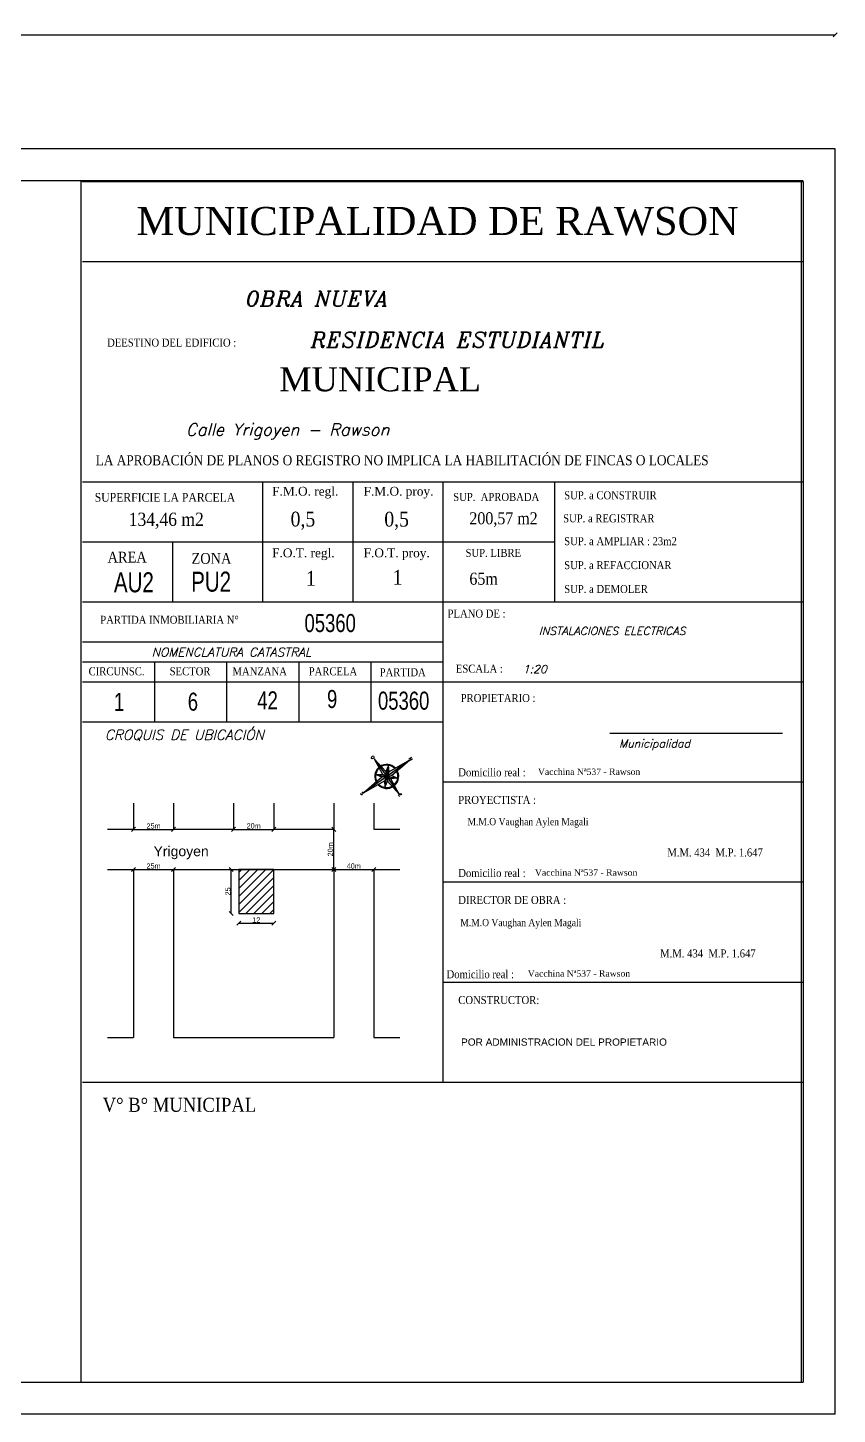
# Model space of a CAD drawing. Header units: millimetres. Extents: x 2439 to 2849, y 1282 to 1398.
# Drawn here: x 2829.14 to 2849.36, y 1326.29 to 1360.93 of the extents above; entities that cross this region are included whole.
import ezdxf

# ---------------------------------------------------------------- set-up
doc = ezdxf.new("R2010")
doc.units = ezdxf.units.MM
doc.styles.add('romanc', font='romanc.shx', dxfattribs={"height": 5})
doc.styles.get("Standard").update_dxf_attribs({"font": 'arial.ttf'})
doc.styles.add('TEXTO1', font='sanss___.ttf', dxfattribs={"height": 0.3})
doc.dimstyles.new('Joel', dxfattribs={"dimtxt": 0.13, "dimasz": 0.1, "dimexe": 1.25, "dimexo": 0.625, "dimgap": 0.0176, "dimtad": 1, "dimtxsty": 'Standard', "dimblk": 'OBLIQUE', "dimcen": 2.5, "dimse1": 1, "dimse2": 1, "dimclre": 256, "dimadec": 0, "dimazin": 0, "dimtfac": 1, "dimtmove": 0, "dimatfit": 3, "dimldrblk": 'OBLIQUE', "dimfxl": 1, "dimarcsym": 0})

# ---------------------------------------------------------------- blocks, each defined once
blk = doc.blocks.new('_Oblique')
at = {"color": 0, "linetype": 'ByBlock', "lineweight": -2}
blk.add_line((-0.5, -0.5), (0.5, 0.5), dxfattribs=at)
blk = doc.blocks.new('*D35')
at = {"color": 0, "lineweight": -2, "ltscale": 0.01, "transparency": 16777216}
blk.add_line((2836.786, 1339.904), (2837.786, 1339.904), dxfattribs=at)
at = {"layer": 'Defpoints', "color": 0, "ltscale": 0.01, "transparency": 16777216}
for p in [(2836.786, 1339.904), (2837.786, 1339.904), (2837.786, 1339.904)]:
    blk.add_point(p, dxfattribs=at)
at = {"color": 0, "lineweight": -2, "ltscale": 0.01, "transparency": 16777216, "xscale": 0.1, "yscale": 0.1, "zscale": 0.1, "rotation": 180}
blk.add_blockref('_Oblique', (2836.786, 1339.904), dxfattribs=at)
at = {"color": 0, "lineweight": -2, "ltscale": 0.01, "transparency": 16777216, "xscale": 0.1, "yscale": 0.1, "zscale": 0.1}
blk.add_blockref('_Oblique', (2837.786, 1339.904), dxfattribs=at)
at = {"color": 0, "ltscale": 0.01, "transparency": 16777216, "insert": (2837.286, 1339.988), "char_height": 0.13, "attachment_point": 5}
blk.add_mtext('40m', dxfattribs=at)
blk = doc.blocks.new('*D36')
at = {"color": 0, "lineweight": -2, "ltscale": 0.01, "transparency": 16777216}
blk.add_line((2836.786, 1339.904), (2836.786, 1340.904), dxfattribs=at)
at = {"layer": 'Defpoints', "color": 0, "ltscale": 0.01, "transparency": 16777216}
for p in [(2836.786, 1340.904), (2836.786, 1340.904), (2836.786, 1339.904)]:
    blk.add_point(p, dxfattribs=at)
at = {"color": 0, "lineweight": -2, "ltscale": 0.01, "transparency": 16777216, "xscale": 0.1, "yscale": 0.1, "zscale": 0.1}
for p, rotation in [((2836.786, 1340.904), 90), ((2836.786, 1339.904), 270)]:
    blk.add_blockref('_Oblique', p, dxfattribs=dict(at, rotation=rotation))
at = {"color": 0, "ltscale": 0.01, "transparency": 16777216, "insert": (2836.702, 1340.404), "char_height": 0.13, "attachment_point": 5, "rotation": 90}
blk.add_mtext('20m', dxfattribs=at)
blk = doc.blocks.new('*D37')
at = {"color": 0, "lineweight": -2, "ltscale": 0.01, "transparency": 16777216}
blk.add_line((2834.286, 1340.904), (2835.286, 1340.904), dxfattribs=at)
at = {"layer": 'Defpoints', "color": 0, "ltscale": 0.01, "transparency": 16777216}
for p in [(2834.286, 1340.904), (2835.286, 1340.904), (2835.286, 1340.904)]:
    blk.add_point(p, dxfattribs=at)
at = {"color": 0, "lineweight": -2, "ltscale": 0.01, "transparency": 16777216, "xscale": 0.1, "yscale": 0.1, "zscale": 0.1, "rotation": 180}
blk.add_blockref('_Oblique', (2834.286, 1340.904), dxfattribs=at)
at = {"color": 0, "lineweight": -2, "ltscale": 0.01, "transparency": 16777216, "xscale": 0.1, "yscale": 0.1, "zscale": 0.1}
blk.add_blockref('_Oblique', (2835.286, 1340.904), dxfattribs=at)
at = {"color": 0, "ltscale": 0.01, "transparency": 16777216, "insert": (2834.786, 1340.988), "char_height": 0.13, "attachment_point": 5}
blk.add_mtext('20m', dxfattribs=at)
blk = doc.blocks.new('*D38')
at = {"color": 0, "lineweight": -2, "ltscale": 0.01, "transparency": 16777216}
blk.add_line((2831.786, 1340.904), (2832.786, 1340.904), dxfattribs=at)
at = {"layer": 'Defpoints', "color": 0, "ltscale": 0.01, "transparency": 16777216}
for p in [(2831.786, 1340.904), (2832.786, 1340.904), (2832.786, 1340.904)]:
    blk.add_point(p, dxfattribs=at)
at = {"color": 0, "lineweight": -2, "ltscale": 0.01, "transparency": 16777216, "xscale": 0.1, "yscale": 0.1, "zscale": 0.1, "rotation": 180}
blk.add_blockref('_Oblique', (2831.786, 1340.904), dxfattribs=at)
at = {"color": 0, "lineweight": -2, "ltscale": 0.01, "transparency": 16777216, "xscale": 0.1, "yscale": 0.1, "zscale": 0.1}
blk.add_blockref('_Oblique', (2832.786, 1340.904), dxfattribs=at)
at = {"color": 0, "ltscale": 0.01, "transparency": 16777216, "insert": (2832.286, 1340.988), "char_height": 0.13, "attachment_point": 5}
blk.add_mtext('25m', dxfattribs=at)
blk = doc.blocks.new('*D39')
at = {"color": 0, "lineweight": -2, "ltscale": 0.01, "transparency": 16777216}
blk.add_line((2831.786, 1339.904), (2832.786, 1339.904), dxfattribs=at)
at = {"layer": 'Defpoints', "color": 0, "ltscale": 0.01, "transparency": 16777216}
for p in [(2831.786, 1339.904), (2832.786, 1339.904), (2832.786, 1339.904)]:
    blk.add_point(p, dxfattribs=at)
at = {"color": 0, "lineweight": -2, "ltscale": 0.01, "transparency": 16777216, "xscale": 0.1, "yscale": 0.1, "zscale": 0.1, "rotation": 180}
blk.add_blockref('_Oblique', (2831.786, 1339.904), dxfattribs=at)
at = {"color": 0, "lineweight": -2, "ltscale": 0.01, "transparency": 16777216, "xscale": 0.1, "yscale": 0.1, "zscale": 0.1}
blk.add_blockref('_Oblique', (2832.786, 1339.904), dxfattribs=at)
at = {"color": 0, "ltscale": 0.01, "transparency": 16777216, "insert": (2832.286, 1339.988), "char_height": 0.13, "attachment_point": 5}
blk.add_mtext('25m', dxfattribs=at)
blk = doc.blocks.new('*D33')
at = {"color": 0, "lineweight": -2, "ltscale": 0.01, "transparency": 16777216}
blk.add_line((2834.226, 1338.802), (2834.226, 1339.904), dxfattribs=at)
at = {"layer": 'Defpoints', "color": 0, "ltscale": 0.01, "transparency": 16777216}
for p in [(2834.226, 1339.904), (2834.416, 1339.904), (2834.416, 1338.802)]:
    blk.add_point(p, dxfattribs=at)
at = {"color": 0, "lineweight": -2, "ltscale": 0.01, "transparency": 16777216, "xscale": 0.1, "yscale": 0.1, "zscale": 0.1}
for p, rotation in [((2834.226, 1339.904), 90), ((2834.226, 1338.802), 270)]:
    blk.add_blockref('_Oblique', p, dxfattribs=dict(at, rotation=rotation))
at = {"color": 0, "ltscale": 0.01, "transparency": 16777216, "insert": (2834.142, 1339.353), "char_height": 0.13, "attachment_point": 5, "rotation": 90}
blk.add_mtext('25', dxfattribs=at)
blk = doc.blocks.new('*D34')
at = {"color": 0, "lineweight": -2, "ltscale": 0.01, "transparency": 16777216}
blk.add_line((2834.416, 1338.557), (2835.286, 1338.557), dxfattribs=at)
at = {"layer": 'Defpoints', "color": 0, "ltscale": 0.01, "transparency": 16777216}
for p in [(2834.416, 1338.802), (2835.286, 1338.802), (2835.286, 1338.557)]:
    blk.add_point(p, dxfattribs=at)
at = {"color": 0, "lineweight": -2, "ltscale": 0.01, "transparency": 16777216, "xscale": 0.1, "yscale": 0.1, "zscale": 0.1, "rotation": 180}
blk.add_blockref('_Oblique', (2834.416, 1338.557), dxfattribs=at)
at = {"color": 0, "lineweight": -2, "ltscale": 0.01, "transparency": 16777216, "xscale": 0.1, "yscale": 0.1, "zscale": 0.1}
blk.add_blockref('_Oblique', (2835.286, 1338.557), dxfattribs=at)
at = {"color": 0, "ltscale": 0.01, "transparency": 16777216, "insert": (2834.851, 1338.64), "char_height": 0.13, "attachment_point": 5}
blk.add_mtext('12', dxfattribs=at)
blk = doc.blocks.new('*D160')
at = {"color": 0, "lineweight": -2, "transparency": 16777216}
blk.add_line((2788.815, 1360.751), (2849.311, 1360.751), dxfattribs=at)
at = {"layer": 'Defpoints', "color": 0, "transparency": 16777216}
for p in [(2849.311, 1360.751), (2788.815, 1357.91), (2849.311, 1357.91)]:
    blk.add_point(p, dxfattribs=at)
at = {"color": 0, "lineweight": -2, "transparency": 16777216, "xscale": 0.1, "yscale": 0.1, "zscale": 0.1, "rotation": 180}
blk.add_blockref('_Oblique', (2788.815, 1360.751), dxfattribs=at)
at = {"color": 0, "lineweight": -2, "transparency": 16777216, "xscale": 0.1, "yscale": 0.1, "zscale": 0.1}
blk.add_blockref('_Oblique', (2849.311, 1360.751), dxfattribs=at)
at = {"color": 0, "transparency": 16777216, "insert": (2819.063, 1360.846), "char_height": 0.13, "attachment_point": 5}
blk.add_mtext('60,5', dxfattribs=at)

msp = doc.modelspace()

# ---------------------------------------------------------------- hatches: boundary and pattern name
at = {"linetype": 'Continuous'}
h = msp.add_hatch(color=256, dxfattribs=at)
h.paths.add_polyline_path([(2838.67562, 1342.63217), (2838.10804, 1342.22667), (2838.23145, 1342.24539)])
h.paths.add_polyline_path([(2838.42237, 1341.78671), (2838.10804, 1342.22667), (2838.12806, 1342.10631)])
h.paths.add_polyline_path([(2838.10804, 1342.22667), (2837.98463, 1342.20795), (2837.54477, 1341.82424)])
h.paths.add_polyline_path([(2838.08792, 1342.3477), (2837.79372, 1342.66663), (2838.10804, 1342.22667)])
msp.add_hatch(color=256, dxfattribs=at).paths.add_polyline_path([(2838.16663, 1342.33741), (2838.15396, 1342.50233), (2838.10804, 1342.22667)])
h = msp.add_hatch(color=256, dxfattribs=at)
h.paths.add_polyline_path([(2838.3837, 1342.18076), (2838.10804, 1342.22667), (2838.21542, 1342.16872)])
h.paths.add_polyline_path([(2838.10804, 1342.22667), (2838.05033, 1342.11599), (2838.06213, 1341.95101)])
h.paths.add_polyline_path([(2838.10804, 1342.22667), (2838.00066, 1342.28462), (2837.83238, 1342.27258)])
h = msp.add_hatch()
h.set_pattern_fill('JIS_WOOD', color=256, scale=0.2, style=0)
h.set_pattern_definition([(45, (1970.28269, 36.29587), (-0.1, 0.1), [])])
h.paths.add_polyline_path([(2835.28632, 1338.80153), (2835.28632, 1339.90447), (2834.41615, 1339.90447), (2834.41615, 1338.80153)])

# ---------------------------------------------------------------- linework, layer by layer
at = {"linetype": 'Continuous', "ltscale": 0.02}
for p, q in [((2849.31057, 1357.9096), (2806.31057, 1357.9096)), ((2849.31057, 1326.2896), (2849.31057, 1357.9096))]:
    msp.add_line(p, q, dxfattribs=at)
for p, q in [((2848.51057, 1357.1096), (2806.31057, 1357.1096)), ((2830.51057, 1357.0896), (2848.51057, 1357.0896)), ((2848.51057, 1357.0896), (2848.51057, 1327.0896)), ((2830.51057, 1355.0896), (2848.51057, 1355.0896)), ((2830.51057, 1349.5896), (2848.51057, 1349.5896)), ((2835.01057, 1349.5896), (2835.01057, 1346.5896)), ((2837.26057, 1349.5896), (2837.26057, 1346.5896)), ((2839.51057, 1349.5896), (2839.51057, 1334.5896)), ((2842.29485, 1349.5896), (2842.29485, 1346.5896)), ((2830.51057, 1348.0896), (2839.51057, 1348.0896)), ((2832.76057, 1348.0896), (2832.76057, 1346.5896)), ((2839.51057, 1348.0896), (2842.29485, 1348.0896)), ((2830.51057, 1346.5896), (2848.51057, 1346.5896)), ((2830.51057, 1345.5896), (2839.51057, 1345.5896)), ((2830.51057, 1345.0896), (2839.51057, 1345.0896)), ((2832.31057, 1345.0896), (2832.31057, 1343.5896)), ((2834.11057, 1345.0896), (2834.11057, 1343.5896)), ((2835.91057, 1345.0896), (2835.91057, 1343.5896)), ((2837.71057, 1345.0896), (2837.71057, 1343.5896)), ((2830.51057, 1344.5896), (2848.51057, 1344.5896)), ((2830.51057, 1343.5896), (2839.51057, 1343.5896)), ((2830.51057, 1343.5896), (2839.51057, 1343.5896)), ((2839.51057, 1343.5896), (2839.51057, 1334.5896)), ((2838.08886, 1342.34669), (2837.79372, 1342.66663)), ((2837.79372, 1342.66663), (2838.00066, 1342.28462)), ((2837.79372, 1342.66663), (2838.10804, 1342.22667)), ((2838.15396, 1342.50233), (2838.08886, 1342.34669)), ((2838.67562, 1342.63217), (2838.10804, 1342.22667)), ((2838.10804, 1342.22667), (2838.15396, 1342.50233)), ((2838.16663, 1342.33741), (2838.15396, 1342.50233)), ((2838.67562, 1342.63217), (2838.16663, 1342.33741)), ((2838.23145, 1342.24539), (2838.67562, 1342.63217)), ((2838.10804, 1342.22667), (2837.54477, 1341.82424)), ((2837.98463, 1342.20795), (2837.54477, 1341.82424)), ((2837.54477, 1341.82424), (2838.05033, 1342.11599)), ((2837.83238, 1342.27258), (2838.00066, 1342.28462)), ((2837.98463, 1342.20795), (2837.83238, 1342.27258)), ((2837.83238, 1342.27258), (2838.10804, 1342.22667)), ((2838.10804, 1342.22667), (2837.98463, 1342.20795)), ((2838.00066, 1342.28462), (2838.10804, 1342.22667)), ((2838.10804, 1342.22667), (2838.05033, 1342.11599)), ((2838.05033, 1342.11599), (2838.06213, 1341.95101)), ((2838.06213, 1341.95101), (2838.10804, 1342.22667)), ((2838.06213, 1341.95101), (2838.12806, 1342.10631)), ((2838.08803, 1342.34704), (2838.10804, 1342.22667)), ((2838.16663, 1342.33741), (2838.10804, 1342.22667)), ((2838.10804, 1342.22667), (2838.23145, 1342.24539)), ((2838.10804, 1342.22667), (2838.12806, 1342.10631)), ((2838.10804, 1342.22667), (2838.21542, 1342.16872)), ((2838.10804, 1342.22667), (2838.3837, 1342.18076)), ((2838.10804, 1342.22667), (2838.42237, 1341.78671)), ((2838.12806, 1342.10631), (2838.42237, 1341.78671)), ((2838.3837, 1342.18076), (2838.21542, 1342.16872)), ((2838.42237, 1341.78671), (2838.21542, 1342.16872)), ((2838.23145, 1342.24539), (2838.3837, 1342.18076)), ((2839.51057, 1342.0896), (2848.51057, 1342.0896)), ((2831.78632, 1341.55447), (2831.78632, 1340.90447)), ((2832.78632, 1341.55447), (2832.78632, 1340.90447)), ((2834.28632, 1341.55447), (2834.28632, 1340.90447)), ((2835.28632, 1341.55447), (2835.28632, 1340.90447)), ((2836.78632, 1341.55447), (2836.78632, 1340.90447)), ((2837.78632, 1341.55447), (2837.78632, 1340.90447)), ((2831.78632, 1339.90447), (2831.78632, 1335.70447)), ((2832.78632, 1339.90447), (2832.78632, 1335.70447)), ((2836.78632, 1339.90447), (2836.78632, 1335.70447)), ((2837.78632, 1339.90447), (2837.78632, 1335.70447)), ((2839.51057, 1339.5896), (2848.51057, 1339.5896)), ((2839.51057, 1337.0896), (2848.51057, 1337.0896)), ((2830.51057, 1334.5896), (2848.51057, 1334.5896)), ((2830.51057, 1334.5896), (2839.51057, 1334.5896)), ((2792.86412, 1327.0896), (2848.51057, 1327.0896)), ((2849.31057, 1326.2896), (2788.81505, 1326.2896))]:
    msp.add_line(p, q)
at = {"linetype": 'Continuous'}
msp.add_line((2847.99363, 1343.29818), (2843.68341, 1343.29818), dxfattribs=at)
at = {"ltscale": 0.6}
for p, q in [((2831.13853, 1340.90447), (2831.78632, 1340.90447)), ((2832.78632, 1340.90447), (2834.28632, 1340.90447)), ((2835.28632, 1340.90447), (2836.78632, 1340.90447)), ((2837.78632, 1340.90447), (2838.43632, 1340.90447)), ((2831.13853, 1339.90447), (2831.78632, 1339.90447)), ((2832.78632, 1339.90447), (2836.78632, 1339.90447)), ((2837.78632, 1339.90447), (2838.43632, 1339.90447)), ((2831.13853, 1335.70447), (2831.78632, 1335.70447)), ((2832.78632, 1335.70447), (2836.78632, 1335.70447)), ((2837.78632, 1335.70447), (2838.43632, 1335.70447))]:
    msp.add_line(p, q, dxfattribs=at)
for points in [[(2848.46555, 1327.08962), (2848.46555, 1357.08962), (2830.46555, 1357.08962), (2830.46555, 1327.08962)], [(2835.28632, 1339.90447), (2834.41615, 1339.90447), (2834.41615, 1338.80153), (2835.28632, 1338.80153)]]:
    msp.add_lwpolyline(points, close=True)
for major_axis, start_param, end_param in [((0.21207, 0.21207), 1.50653754, 2.97654828), ((0.19761, 0.19761), 1.52329418, 2.97654828), ((0.21207, 0.21207), 6.24619993, 7.68893819), ((0.19761, 0.19761), 6.26286564, 7.68893819), ((0.19761, 0.19761), 4.66488752, 6.11814093), ((0.21207, 0.21207), 4.64813088, 6.11814093), ((0.21207, 0.21207), 3.10494494, 4.54734553), ((0.19761, 0.19761), 3.12175453, 4.54734553)]:
    msp.add_ellipse((2838.10804, 1342.22667), major_axis=major_axis, ratio=0.99999712, start_param=start_param, end_param=end_param)

# ---------------------------------------------------------------- texts
at = {"style": 'romanc', "oblique": 0, "width": 0.999997}
for s, p in [('O', (2837.70623, 1342.70869)), ('N', (2838.65638, 1342.67197)), ('S', (2837.44462, 1341.80251)), ('E', (2838.39478, 1341.7658))]:
    msp.add_text(s, height=0.07673, rotation=305.54368, dxfattribs=at).set_placement(p)
at = {"style": 'TEXTO1'}
msp.add_text('Yrigoyen', height=0.25, dxfattribs=at).set_placement((2832.28517, 1340.2328))
msp.add_text('POR ADMINISTRACION DEL PROPIETARIO', height=0.18).set_placement((2839.96534, 1335.49933))
at = {"attachment_point": 1}
for s, insert, char_height in [('\\fDutch801 Rm BT|b0|i0|c0|p18;MUNICIPALIDAD DE RAWSON', (2831.862, 1356.45344), 0.7), ('\\fGaramond|b0|i0|c0|p18;DEESTINO DEL EDIFICIO :', (2831.12577, 1353.16433), 0.2), ('{\\fDutch801 Rm BT|b0|i0|c0|p18;MUNICIPAL}', (2835.42791, 1352.44879), 0.6), ('\\fTimes New Roman|b0|i0|c0|p18;F.M.O. regl.', (2835.24677, 1349.46119), 0.22), ('\\fTimes New Roman|b0|i0|c0|p18;F.M.O. proy.', (2837.53137, 1349.46119), 0.22), ('\\fGaramond|b0|i0|c0|p18;SUP. a CONSTRUIR ', (2842.54129, 1349.35032), 0.2), ('\\fGaramond|b0|i0|c0|p18;SUPERFICIE LA PARCELA', (2830.81695, 1349.3087), 0.22), ('\\fGaramond|b0|i0|c0|p18;SUP.  APROBADA', (2839.76917, 1349.3087), 0.2), ('\\fGaramond|b0|i0|c0|p18;SUP. a REGISTRAR', (2842.51458, 1348.7736), 0.2), ('\\fTimes New Roman|b0|i0|c0|p18;F.O.T. regl.', (2835.24677, 1347.92117), 0.22), ('{\\fGaramond|b0|i0|c0|p18;SUP. a AMPLIAR : 23m2}', (2842.54129, 1348.20368), 0.2), ('\\fTimes New Roman|b0|i0|c0|p18;F.O.T. proy.', (2837.53137, 1347.92117), 0.22), ('\\fGaramond|b0|i0|c0|p18;SUP. LIBRE', (2840.07705, 1347.91096), 0.2), ('\\fGaramond|b0|i0|c0|p18;SUP. a REFACCIONAR', (2842.54129, 1347.60492), 0.2), ('\\fGaramond|b0|i0|c0|p18;SUP. a DEMOLER', (2842.54129, 1347.00843), 0.2), ('\\fGaramond|b0|i0|c0|p18;PARTIDA INMOBILIARIA N°', (2830.9553, 1346.23894), 0.2), ('\\fGaramond|b0|i0|c0|p18;PLANO DE :', (2839.62943, 1346.3943), 0.2), ('{\\Fitalic|c0;INSTALACIONES ELECTRICAS}', (2841.91037, 1345.96029), 0.2), ('\\fGaramond|b0|i0|c0|p18;CIRCUNSC.', (2830.66424, 1344.9522), 0.2), ('\\fGaramond|b0|i0|c0|p18;SECTOR', (2832.68797, 1344.95273), 0.2), ('\\fGaramond|b0|i0|c0|p18;MANZANA', (2834.2578, 1344.9522), 0.2), ('\\fGaramond|b0|i0|c0|p18;PARCELA', (2836.16057, 1344.9522), 0.2), ('{\\fGaramond|b0|i0|c0|p18;PARTIDA}', (2837.9321, 1344.92815), 0.2), ('\\fGaramond|b0|i0|c0|p18;ESCALA :  ', (2839.83544, 1345.01784), 0.2), ('\\fGaramond|b0|i0|c0|p18;PROPIETARIO :', (2839.95581, 1344.28498), 0.2), ('{\\fGeorgia Ref|b0|i0|c0|p18;Vacchina Nª537 - Rawson}', (2841.885, 1342.42283), 0.16), ('{\\fGaramond|b0|i0|c0|p18;PROYECTISTA :}', (2839.89584, 1341.73947), 0.2), ('{\\fGaramond|b0|i0|c0|p18;M.M.O Vaughan Aylen Magali}', (2840.12508, 1341.18646), 0.18), ('{\\fGaramond|b0|i0|c0|p18;M.M. 434  M.P. 1.647}', (2845.11709, 1340.42565), 0.2), ('{\\fGeorgia Ref|b0|i0|c0|p18;Vacchina Nª537 - Rawson}', (2841.81083, 1339.90486), 0.16), ('\\fGaramond|b0|i0|c0|p18;DIRECTOR DE OBRA :', (2839.89584, 1339.23947), 0.2), ('{\\fGaramond|b0|i0|c0|p18;M.M.O Vaughan Aylen Magali}', (2839.94607, 1338.6646), 0.18), ('{\\fGaramond|b0|i0|c0|p18;M.M. 434  M.P. 1.647}', (2844.93808, 1337.90378), 0.2), ('{\\fGeorgia Ref|b0|i0|c0|p18;Vacchina Nª537 - Rawson}', (2841.63182, 1337.38299), 0.16), ('{\\fGaramond|b0|i0|c0|p18;CONSTRUCTOR:}', (2839.89584, 1336.73947), 0.2), ('\\fGaramond|b0|i0|c0|p18;V° B° MUNICIPAL', (2831.01535, 1334.19606), 0.35)]:
    msp.add_mtext(s, dxfattribs=dict(at, insert=insert, char_height=char_height))
at = {"linetype": 'Continuous', "attachment_point": 1}
for s, insert, char_height in [('{\\Fitalic|c0;OBRA NUEVA}', (2834.59039, 1354.35198), 0.38), ('{\\Fitalic|c0;RESIDENCIA ESTUDIANTIL}', (2836.21575, 1353.32585), 0.38), ('{\\Fitalic|c0; Calle Yrigoyen - Rawson}', (2832.88786, 1351.03977), 0.3), ('\\fGaramond|b0|i0|c0|p18;LA APROBACIÓN DE PLANOS O REGISTRO NO IMPLICA LA HABILITACIÓN DE FINCAS O LOCALES', (2830.84031, 1350.25045), 0.25), ('{\\fGaramond|b0|i0|c0|p18;134,46 m2}', (2831.66532, 1348.81547), 0.33), ('{\\fGaramond|b0|i0|c0|p18;0,5}', (2835.70871, 1348.84045), 0.37), ('{\\fGaramond|b0|i0|c0|p18;0,5}', (2838.04883, 1348.83783), 0.37), ('{\\fGaramond|b0|i0|c0|p18;200,57 m2}', (2840.17362, 1348.82559), 0.3), ('\\fGaramond|b0|i0|c0|p18;AREA', (2831.1386, 1347.83985), 0.27), ('\\fGaramond|b0|i0|c0|p18;ZONA', (2833.23363, 1347.80846), 0.27), ('{\\fSwis721 LtCn BT|b0|i0|c0|p34;AU2}', (2831.29617, 1347.32637), 0.5), ('{\\fSwis721 LtCn BT|b0|i0|c0|p34;PU2}', (2833.22487, 1347.34188), 0.5), ('{\\fGaramond|b0|i0|c0|p18;1}', (2836.09255, 1347.36032), 0.37), ('{\\fGaramond|b0|i0|c0|p18;1}', (2838.2567, 1347.38626), 0.37), ('{\\fSwis721 LtCn BT|b0|i0|c0|p34;05360}', (2836.05568, 1346.28274), 0.45), ('\\Fitalic.shx;NOMENCLATURA CATASTRAL', (2832.23823, 1345.43996), 0.22), ('{\\Fitalic|c0;1:20}', (2841.5085, 1345.0084), 0.2), ('{\\fSwis721 LtCn BT|b0|i0|c0|p34;1}', (2831.29617, 1344.31307), 0.45), ('{\\fSwis721 LtCn BT|b0|i0|c0|p34;6}', (2833.1405, 1344.31882), 0.45), ('{\\fSwis721 LtCn BT|b0|i0|c0|p34;42}', (2834.8762, 1344.35064), 0.45), ('{\\fSwis721 LtCn BT|b0|i0|c0|p34;9}', (2836.61727, 1344.38491), 0.45), ('{\\fSwis721 LtCn BT|b0|i0|c0|p34;05360}', (2837.89045, 1344.34364), 0.45), ('\\Fitalic.shx;CROQUIS DE UBICACIÓN', (2831.06844, 1343.38961), 0.25), ('{\\Fitalic|c0;Municipalidad}', (2843.91119, 1343.14814), 0.2), ('\\fGaramond|b0|i0|c0|p18;Domicilio real :', (2839.89584, 1342.42826), 0.2), ('\\fGaramond|b0|i0|c0|p18;Domicilio real :', (2839.89584, 1339.9127), 0.2), ('\\fGaramond|b0|i0|c0|p18;Domicilio real :', (2839.60406, 1337.38418), 0.2)]:
    msp.add_mtext(s, dxfattribs=dict(at, insert=insert, char_height=char_height))
at = {"linetype": 'Continuous', "insert": (2840.17362, 1347.31608), "char_height": 0.3, "width": 0.0576283, "attachment_point": 1}
msp.add_mtext('{\\fGaramond|b0|i0|c0|p18;65m}', dxfattribs=at)

# ---------------------------------------------------------------- dimensions: what is measured, and where the dimension line sits
dim = msp.add_linear_dim(base=(2849.31057, 1360.75077), p1=(2788.81505, 1357.9096), p2=(2849.31057, 1357.9096), dimstyle='Joel', override={"dimfxl": 0.1, "dimarcsym": 2})
dim.commit()
dim.dimension.update_dxf_attribs({"geometry": '*D160', "text_midpoint": (2819.06281, 1360.84649)})
at = {"ltscale": 0.01}
for base, p1, p2, text, picture, middle in [((2832.78632, 1340.90447), (2831.78632, 1340.90447), (2832.78632, 1340.90447), '25m', '*D38', (2832.28632, 1340.98844)), ((2835.28632, 1340.90447), (2834.28632, 1340.90447), (2835.28632, 1340.90447), '20m', '*D37', (2834.78632, 1340.98844)), ((2832.78632, 1339.90447), (2831.78632, 1339.90447), (2832.78632, 1339.90447), '25m', '*D39', (2832.28632, 1339.98844)), ((2837.78632, 1339.90447), (2836.78632, 1339.90447), (2837.78632, 1339.90447), '40m', '*D35', (2837.28632, 1339.98844)), ((2835.28632, 1338.55688), (2834.41615, 1338.80153), (2835.28632, 1338.80153), '12', '*D34', (2834.85124, 1338.63974))]:
    dim = msp.add_linear_dim(base=base, p1=p1, p2=p2, text=text, dimstyle='Joel', dxfattribs=at)
    dim.commit()
    dim.dimension.update_dxf_attribs({"geometry": picture, "text_midpoint": middle})
for base, p1, p2, text, picture, middle in [((2836.78632, 1340.90447), (2836.78632, 1339.90447), (2836.78632, 1340.90447), '20m', '*D36', (2836.70234, 1340.40447)), ((2834.22607, 1339.90447), (2834.41615, 1338.80153), (2834.41615, 1339.90447), '25', '*D33', (2834.14209, 1339.353))]:
    dim = msp.add_linear_dim(base=base, p1=p1, p2=p2, angle=90, text=text, dimstyle='Joel', dxfattribs=at)
    dim.commit()
    dim.dimension.update_dxf_attribs({"geometry": picture, "text_midpoint": middle})

doc.saveas('drawing.dxf')
